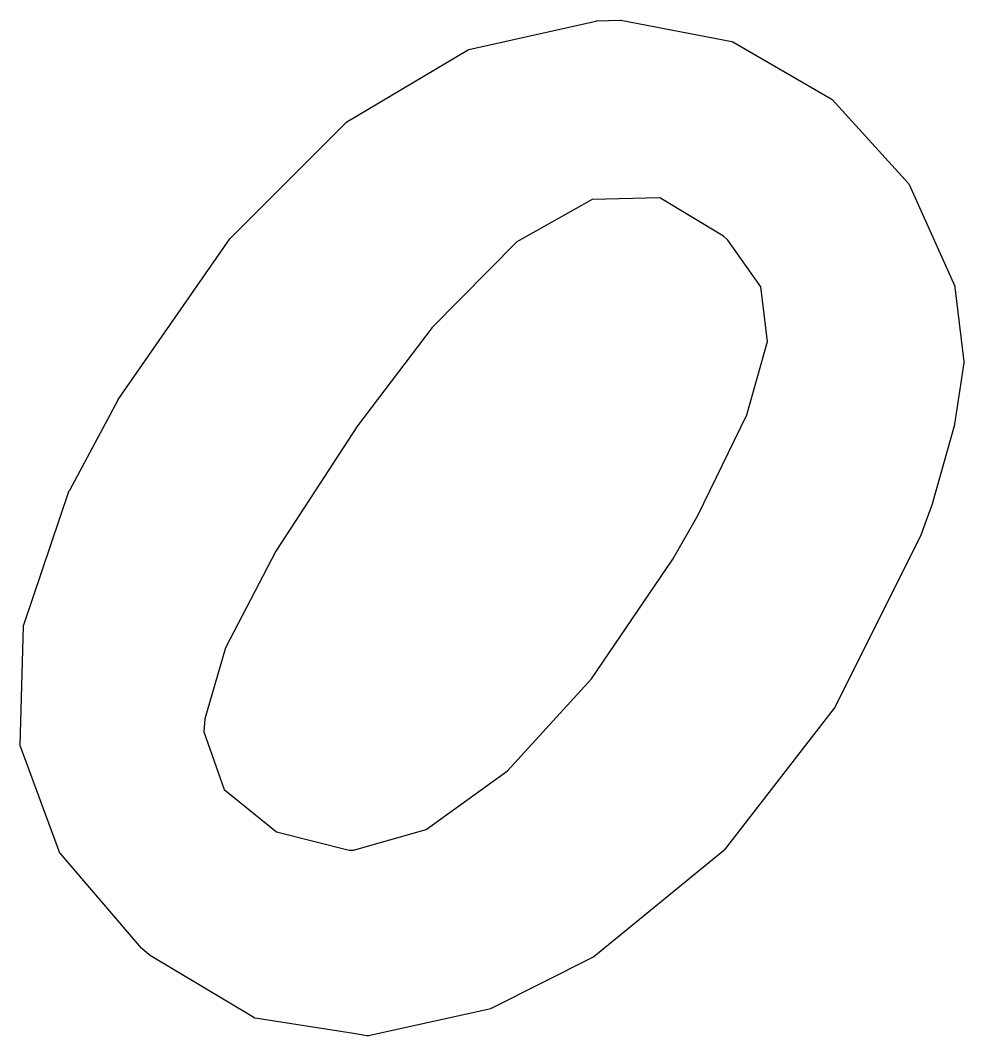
# Model space of a CAD drawing. Extents: x 1.02 to 5.28, y -6.58 to -1.64.
# Drawn here: x 2.39818 to 2.44364, y -6.04065 to -5.99171 of the extents above; entities that cross this region are included whole.
import ezdxf

# ---------------------------------------------------------------- set-up
doc = ezdxf.new("R2010")
doc.units = 0
doc.header["$MEASUREMENT"] = 0
doc.layers.add('BLACK', color=7, linetype='CONTINUOUS')

msp = doc.modelspace()

# ---------------------------------------------------------------- linework, layer by layer
at = {"layer": 'BLACK', "linetype": 'CONTINUOUS'}
for p, q in [((2.42596, -5.99174), (2.42708, -5.99171)), ((2.42708, -5.99171), (2.42708, -5.99171)), ((2.42708, -5.99171), (2.42708, -5.99171)), ((2.42708, -5.99171), (2.42708, -5.99171)), ((2.42708, -5.99171), (2.4271, -5.99171)), ((2.4271, -5.99171), (2.42712, -5.99171)), ((2.42712, -5.99171), (2.42712, -5.99171)), ((2.42712, -5.99171), (2.42712, -5.99171)), ((2.42712, -5.99171), (2.43246, -5.99273)), ((2.41979, -5.99312), (2.42592, -5.99175)), ((2.42592, -5.99175), (2.42592, -5.99175)), ((2.42592, -5.99175), (2.42592, -5.99175)), ((2.42592, -5.99175), (2.42593, -5.99175)), ((2.42593, -5.99175), (2.42595, -5.99174)), ((2.42593, -5.99175), (2.42593, -5.99175)), ((2.42595, -5.99174), (2.42596, -5.99174)), ((2.41391, -5.9966), (2.41973, -5.99315)), ((2.41973, -5.99315), (2.41974, -5.99315)), ((2.41974, -5.99315), (2.41975, -5.99314)), ((2.41975, -5.99314), (2.41976, -5.99314)), ((2.41976, -5.99314), (2.41976, -5.99313)), ((2.41976, -5.99313), (2.41977, -5.99313)), ((2.41977, -5.99313), (2.41978, -5.99313)), ((2.41978, -5.99313), (2.41979, -5.99312)), ((2.43246, -5.99273), (2.43246, -5.99273)), ((2.43246, -5.99273), (2.43247, -5.99273)), ((2.43247, -5.99273), (2.43249, -5.99273)), ((2.43249, -5.99273), (2.43249, -5.99274)), ((2.43249, -5.99274), (2.4325, -5.99274)), ((2.4325, -5.99274), (2.43251, -5.99274)), ((2.43251, -5.99274), (2.43252, -5.99275)), ((2.43252, -5.99275), (2.43725, -5.99549)), ((2.43725, -5.99549), (2.43725, -5.9955)), ((2.43725, -5.9955), (2.43726, -5.9955)), ((2.43726, -5.9955), (2.43727, -5.99551)), ((2.43727, -5.99551), (2.43727, -5.99551)), ((2.43727, -5.99551), (2.43728, -5.99552)), ((2.43728, -5.99552), (2.43729, -5.99553)), ((2.43729, -5.99553), (2.4373, -5.99553)), ((2.4373, -5.99553), (2.44098, -5.99958)), ((2.4139, -5.99662), (2.41391, -5.99661)), ((2.41391, -5.99661), (2.41391, -5.9966)), ((2.41391, -5.9966), (2.41391, -5.9966)), ((2.40831, -6.00221), (2.41388, -5.99663)), ((2.41388, -5.99663), (2.41388, -5.99662)), ((2.41388, -5.99662), (2.4139, -5.99662)), ((2.41388, -5.99663), (2.41388, -5.99663)), ((2.41388, -5.99663), (2.41388, -5.99663)), ((2.44098, -5.99958), (2.44098, -5.99958)), ((2.44098, -5.99958), (2.44098, -5.99959)), ((2.44098, -5.99959), (2.44099, -5.9996)), ((2.44099, -5.9996), (2.441, -5.9996)), ((2.441, -5.9996), (2.441, -5.99961)), ((2.441, -5.99961), (2.44101, -5.99962)), ((2.44101, -5.99962), (2.44101, -5.99963)), ((2.44101, -5.99963), (2.44321, -6.00453)), ((2.42574, -6.00035), (2.42211, -6.00239)), ((2.42899, -6.00027), (2.42574, -6.00035)), ((2.43206, -6.00211), (2.42899, -6.00027)), ((2.4029, -6.00998), (2.40828, -6.00224)), ((2.40828, -6.00224), (2.40829, -6.00223)), ((2.40829, -6.00223), (2.4083, -6.00222)), ((2.4083, -6.00222), (2.40831, -6.00221)), ((2.42211, -6.00239), (2.41803, -6.00651)), ((2.43227, -6.00231), (2.43206, -6.00211)), ((2.43386, -6.00455), (2.43227, -6.00231)), ((2.43418, -6.00719), (2.43386, -6.00455)), ((2.44321, -6.00453), (2.44321, -6.00454)), ((2.44321, -6.00454), (2.44321, -6.00455)), ((2.44321, -6.00455), (2.44321, -6.00455)), ((2.44321, -6.00455), (2.44322, -6.00456)), ((2.44322, -6.00456), (2.44322, -6.00457)), ((2.44322, -6.00457), (2.44322, -6.00458)), ((2.44322, -6.00458), (2.44322, -6.00459)), ((2.44322, -6.00459), (2.44364, -6.00816)), ((2.41803, -6.00651), (2.41443, -6.01126)), ((2.43319, -6.01072), (2.43418, -6.00719)), ((2.44364, -6.00822), (2.4432, -6.01118)), ((2.44364, -6.00816), (2.44364, -6.00817)), ((2.44364, -6.00817), (2.44364, -6.00817)), ((2.44364, -6.00817), (2.44364, -6.00818)), ((2.44364, -6.00818), (2.44364, -6.00819)), ((2.44364, -6.00819), (2.44364, -6.0082)), ((2.44364, -6.0082), (2.44364, -6.00821)), ((2.44364, -6.00821), (2.44364, -6.00822)), ((2.40056, -6.01435), (2.40289, -6.01)), ((2.40289, -6.01), (2.4029, -6.00999)), ((2.40289, -6.01), (2.40289, -6.01)), ((2.4029, -6.00999), (2.4029, -6.00998)), ((2.43083, -6.01557), (2.43319, -6.01072)), ((2.41443, -6.01126), (2.41049, -6.0173)), ((2.4432, -6.01121), (2.44214, -6.01497)), ((2.4432, -6.01118), (2.4432, -6.01118)), ((2.4432, -6.01118), (2.4432, -6.01119)), ((2.4432, -6.01119), (2.4432, -6.01121)), ((2.39835, -6.02085), (2.40054, -6.01438)), ((2.40054, -6.01438), (2.40055, -6.01437)), ((2.40054, -6.01438), (2.40054, -6.01438)), ((2.40055, -6.01437), (2.40056, -6.01435)), ((2.44214, -6.01499), (2.44158, -6.01652)), ((2.44214, -6.01497), (2.44214, -6.01498)), ((2.44214, -6.01498), (2.44214, -6.01498)), ((2.44214, -6.01498), (2.44214, -6.01499)), ((2.42963, -6.01769), (2.43083, -6.01557)), ((2.44158, -6.01654), (2.43742, -6.02484)), ((2.44158, -6.01652), (2.44158, -6.01652)), ((2.44158, -6.01652), (2.44158, -6.01653)), ((2.44158, -6.01653), (2.44158, -6.01654)), ((2.41049, -6.0173), (2.40807, -6.02195)), ((2.42571, -6.02345), (2.42963, -6.01769)), ((2.39818, -6.02664), (2.39834, -6.02091)), ((2.39834, -6.02087), (2.39835, -6.02086)), ((2.39834, -6.02088), (2.39834, -6.02087)), ((2.39834, -6.02089), (2.39834, -6.02088)), ((2.39834, -6.0209), (2.39834, -6.02089)), ((2.39834, -6.02091), (2.39834, -6.0209)), ((2.39834, -6.02091), (2.39834, -6.02091)), ((2.39835, -6.02086), (2.39835, -6.02085)), ((2.40807, -6.02195), (2.40707, -6.02538)), ((2.42165, -6.02788), (2.42571, -6.02345)), ((2.4374, -6.02487), (2.43209, -6.03171)), ((2.43741, -6.02486), (2.4374, -6.02487)), ((2.4374, -6.02487), (2.4374, -6.02487)), ((2.4374, -6.02487), (2.4374, -6.02487)), ((2.4374, -6.02487), (2.4374, -6.02487)), ((2.43742, -6.02484), (2.43741, -6.02486)), ((2.43742, -6.02484), (2.43742, -6.02484)), ((2.40707, -6.02538), (2.40703, -6.02601)), ((2.40703, -6.02601), (2.408, -6.02878)), ((2.39818, -6.02665), (2.39818, -6.02664)), ((2.39818, -6.02667), (2.39818, -6.02665)), ((2.39818, -6.02668), (2.39818, -6.02667)), ((2.39818, -6.02667), (2.39818, -6.02667)), ((2.39818, -6.02669), (2.39818, -6.02668)), ((2.39819, -6.02671), (2.39818, -6.02669)), ((2.40007, -6.0318), (2.39819, -6.02671)), ((2.39819, -6.02671), (2.39819, -6.02671)), ((2.41773, -6.03071), (2.42165, -6.02788)), ((2.408, -6.02878), (2.41052, -6.03083)), ((2.41052, -6.03083), (2.41403, -6.03171)), ((2.41424, -6.03171), (2.41773, -6.03071)), ((2.40007, -6.03182), (2.40007, -6.0318)), ((2.40008, -6.03183), (2.40007, -6.03182)), ((2.40008, -6.03184), (2.40008, -6.03183)), ((2.40008, -6.03183), (2.40008, -6.03183)), ((2.40009, -6.03185), (2.40008, -6.03184)), ((2.4001, -6.03186), (2.40009, -6.03185)), ((2.41403, -6.03171), (2.41424, -6.03171)), ((2.43206, -6.03174), (2.42582, -6.03685)), ((2.43207, -6.03172), (2.43206, -6.03174)), ((2.43206, -6.03174), (2.43206, -6.03174)), ((2.43206, -6.03174), (2.43206, -6.03174)), ((2.43208, -6.03171), (2.43207, -6.03172)), ((2.43209, -6.03171), (2.43208, -6.03171)), ((2.43209, -6.03171), (2.43209, -6.03171)), ((2.43209, -6.03171), (2.43209, -6.03171)), ((2.40402, -6.03643), (2.4001, -6.03186)), ((2.4001, -6.03186), (2.4001, -6.03186)), ((2.40403, -6.03644), (2.40402, -6.03643)), ((2.40404, -6.03645), (2.40403, -6.03644)), ((2.40439, -6.03675), (2.40404, -6.03645)), ((2.40404, -6.03645), (2.40404, -6.03645)), ((2.4044, -6.03676), (2.40439, -6.03675)), ((2.40441, -6.03677), (2.4044, -6.03676)), ((2.40943, -6.03978), (2.40441, -6.03677)), ((2.40441, -6.03677), (2.40441, -6.03677)), ((2.42578, -6.03687), (2.4209, -6.03933)), ((2.42579, -6.03687), (2.42578, -6.03687)), ((2.4258, -6.03686), (2.42579, -6.03687)), ((2.42579, -6.03687), (2.42579, -6.03687)), ((2.42582, -6.03685), (2.4258, -6.03686)), ((2.42582, -6.03685), (2.42582, -6.03685)), ((2.42582, -6.03685), (2.42582, -6.03685)), ((2.42582, -6.03685), (2.42582, -6.03685)), ((2.42086, -6.03935), (2.41496, -6.04065)), ((2.42088, -6.03934), (2.42086, -6.03934)), ((2.42086, -6.03934), (2.42086, -6.03934)), ((2.42086, -6.03934), (2.42086, -6.03935)), ((2.42089, -6.03933), (2.42088, -6.03934)), ((2.4209, -6.03933), (2.42089, -6.03933)), ((2.4209, -6.03933), (2.4209, -6.03933)), ((2.4209, -6.03933), (2.4209, -6.03933)), ((2.40944, -6.03979), (2.40943, -6.03978)), ((2.40946, -6.0398), (2.40944, -6.03979)), ((2.40948, -6.0398), (2.40946, -6.0398)), ((2.40946, -6.0398), (2.40946, -6.0398)), ((2.40946, -6.0398), (2.40946, -6.0398)), ((2.40949, -6.03981), (2.40948, -6.0398)), ((2.4095, -6.03981), (2.40949, -6.03981)), ((2.41424, -6.04055), (2.4095, -6.03981)), ((2.4095, -6.03981), (2.4095, -6.03981)), ((2.4095, -6.03981), (2.4095, -6.03981)), ((2.4095, -6.03981), (2.4095, -6.03981)), ((2.41488, -6.04065), (2.41424, -6.04055)), ((2.4149, -6.04065), (2.41488, -6.04065)), ((2.41491, -6.04065), (2.4149, -6.04065)), ((2.41492, -6.04065), (2.41491, -6.04065)), ((2.41494, -6.04065), (2.41492, -6.04065)), ((2.41492, -6.04065), (2.41492, -6.04065)), ((2.41495, -6.04065), (2.41494, -6.04065)), ((2.41496, -6.04065), (2.41495, -6.04065))]:
    msp.add_line(p, q, dxfattribs=at)

doc.saveas('drawing.dxf')
